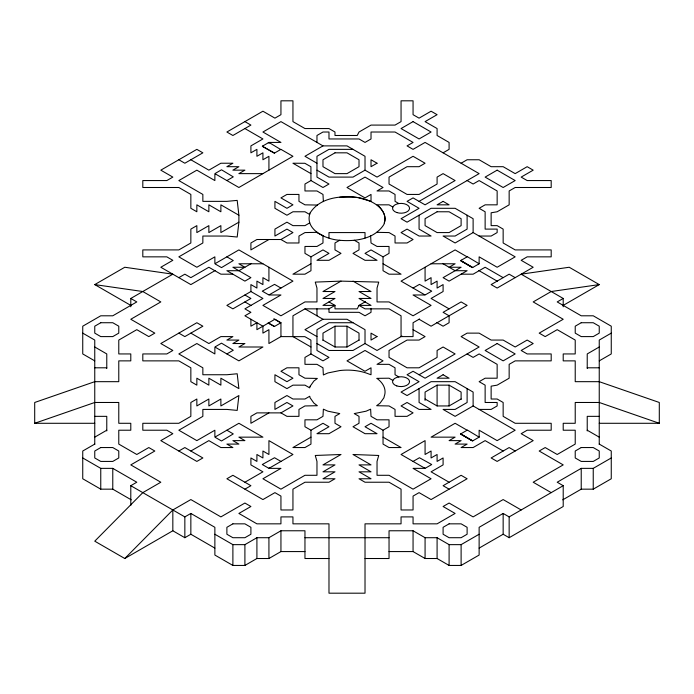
<?xml version="1.0" encoding="UTF-8"?>
<svg xmlns="http://www.w3.org/2000/svg" width="694" height="694" viewBox="0 0 694 694"><rect width="100%" height="100%" fill="white"/><g stroke="black" fill="none" stroke-linecap="round" stroke-linejoin="round"><path stroke-width="1.04" d="M262.922 145.887L262.922 146.608L274.295 153.192L280.931 149.357L292.946 156.289L238.892 187.493L214.871 173.63L214.871 180.561L196.853 170.16L178.835 180.561L202.856 194.433L202.856 201.364L226.877 201.364L237.192 200.384L238.892 215.235L238.892 222.175L237.192 237.027L226.877 236.047L202.856 236.047L202.856 242.978L178.835 256.849L196.853 267.251L214.871 256.849L214.871 263.781L238.892 249.909L286.943 277.652L292.946 281.122L268.925 294.985L280.94 294.985L262.922 305.386L280.94 315.796L304.961 301.925L316.967 301.925L316.967 288.053L315.267 282.102L340.997 281.122L378.733 282.102L377.033 288.053L377.033 301.925L389.039 301.925L413.06 315.796L431.078 305.386L413.06 294.985L425.075 294.985L401.054 281.122L455.108 249.909L467.114 256.849M384.268 222.887C387.209 215.912 381.648 208.495 377.033 204.834L389.039 204.834L392.847 207.038M130.793 306.783L130.793 298.455L172.832 274.182L124.79 267.251L94.757 284.592L142.808 291.523L160.817 301.925L130.793 319.266L154.814 333.129L148.811 336.599L136.796 329.667L118.778 340.069L118.778 353.94L130.793 353.94L130.793 360.871L118.778 360.871L118.778 381.674L94.757 381.674L34.7 402.477L34.7 423.288L94.757 402.477L118.778 402.477L118.778 423.288L130.793 423.288L130.793 430.219L118.778 430.219L118.778 444.091L136.796 454.492L148.811 447.552L154.814 451.022L130.793 464.893L160.817 482.226L142.808 492.636L94.757 541.173L124.79 558.514L172.832 509.969L190.85 499.567L220.883 516.9L244.904 503.037L250.907 506.499L238.892 513.439L256.91 523.84L280.94 523.84L280.94 516.9L292.946 516.9L292.946 523.84L328.982 523.84L328.982 593.188L365.018 593.188L365.018 523.84L401.054 523.84L401.054 516.9L413.06 516.9L413.06 523.84L437.09 523.84L455.108 513.439L443.093 506.499L449.096 503.037L473.117 516.9L503.15 499.567L521.168 509.969M226.886 180.561L233.271 176.875L221.507 169.796L215.504 173.266L215.504 173.994M419.072 201.364L455.108 180.561L443.093 173.63L437.09 177.1L437.09 184.031L419.072 194.433L407.057 194.433L389.039 184.031L389.039 177.1L407.057 166.69L419.072 166.69L425.075 163.229L413.06 156.289L377.033 177.1L365.018 170.16L365.018 156.289L347 145.887L322.979 145.887L304.961 156.289L316.967 163.229M238.892 222.175L220.883 232.577L220.883 225.637L208.868 232.577L208.868 225.637L196.853 232.577L196.853 225.637L190.85 229.107L190.85 242.978L178.835 249.909L142.808 249.909L142.808 256.849L166.829 256.849L172.832 260.311L160.817 267.251L190.85 284.592L215.244 270.504M353.003 149.357L328.982 149.357L316.967 156.289L316.967 177.1L328.982 184.031L322.979 187.501L310.964 180.561L304.961 184.031L304.961 190.963L316.967 190.963L322.979 194.433L323.369 201.598M178.835 277.652L184.847 274.182L190.85 277.652L208.868 267.251L220.883 274.182L232.889 274.182M365.018 170.16L353.003 177.1L328.982 177.1L316.967 170.16M268.925 239.508L250.907 249.909L250.907 242.978L256.91 239.508L280.94 239.508L292.946 232.577L286.943 229.107L274.928 236.038L274.928 229.107L286.943 222.175L292.946 225.637L304.961 225.637L309.732 222.887M251.506 263.434L238.892 270.721L226.886 270.712L244.904 281.122L250.907 277.652L232.889 267.251L244.904 267.251L238.892 263.781L262.922 263.781M443.093 152.827L449.096 149.357L449.096 142.426L437.09 135.486L437.09 128.555L425.075 121.615L437.09 114.683L431.078 111.213L419.072 118.153L413.06 114.683L413.06 100.812L401.054 100.812L401.054 121.615L395.042 125.085L371.021 125.085L359.015 132.016L357.237 135.486L334.985 135.486L334.985 132.016L328.982 128.555L304.961 128.555L292.946 121.615L292.946 100.812L280.94 100.812L280.94 114.683L274.928 118.153L262.922 111.213L226.886 132.016L232.889 135.486L250.907 125.085L244.904 121.615M280.94 239.508L286.943 242.978L298.958 242.978L298.958 236.038L304.961 232.577L317.366 232.343M316.967 232.577L323.369 235.813M461.111 163.229L467.114 159.759L479.129 159.759L491.135 166.69L503.15 166.69L515.165 173.63L527.171 166.69L533.183 170.16L521.168 177.1L527.171 180.561L551.192 180.561L551.192 187.501L515.165 187.501L509.153 190.963L509.153 204.834L497.147 211.774L491.135 212.789L491.135 225.637L497.147 225.637L503.15 229.107L503.15 242.978L515.165 249.909L551.192 249.909L551.192 256.849L527.171 256.849L521.168 260.311L533.183 267.251L497.147 288.053L491.135 284.583L509.153 274.182L515.165 277.652M251.211 291.35L226.886 305.395L232.889 308.856L250.907 298.455L244.904 294.993M322.979 236.038L322.979 242.978L316.967 246.448L304.961 246.448L304.961 253.379L310.964 256.849L322.979 249.909L328.982 253.379L316.967 260.311L328.982 260.311L340.997 253.379L334.985 249.909L334.985 242.978L339.765 240.219M310.964 263.781L292.946 274.182L304.961 274.182L310.964 270.712L310.964 256.849M340.997 281.122L322.979 291.523L334.985 291.523L322.979 298.455L334.985 298.455L322.97 305.395L334.985 305.395L334.985 308.856L357.237 308.856L359.015 305.395L365.478 301.656M354.235 240.219L359.015 242.978L359.015 249.909L353.003 253.379L365.018 260.311L377.033 260.311L365.018 253.379L371.021 249.909L383.036 256.849L389.039 253.379L389.039 246.448L377.033 246.448L371.021 242.978L370.631 235.813M226.886 353.931L233.271 350.244L221.507 343.166L215.504 346.636L215.504 347.364M250.907 319.266L250.907 326.197L256.91 322.727L256.91 329.667L274.928 319.257L280.94 322.727L274.295 326.562L268.17 323.022M328.982 301.925L334.985 305.395L328.982 308.856L304.961 308.856L292.946 315.796L292.946 336.599L310.964 347L310.964 353.94L322.979 360.871L328.982 357.401L316.967 350.47L316.967 329.667L328.982 322.727L353.003 322.727M94.757 437.151L106.772 430.219M94.757 444.091L82.742 451.022L82.742 478.765L100.76 489.166L112.775 489.166L131.253 499.836M281.538 336.252L268.925 343.53L268.925 329.667L262.922 333.129L262.922 326.197L244.904 315.796L250.907 312.326L244.904 308.856L262.922 298.455L250.907 291.523L250.907 284.583L256.91 288.053L256.91 281.122L262.922 284.583L262.922 277.652L268.925 281.122L268.925 267.251M401.973 336.07L377.033 350.47L365.018 343.53L365.018 329.667L347 319.266L322.979 319.266L304.961 329.667L316.967 336.599M460.729 260.536L472.493 267.615L479.129 263.781L479.129 256.849L497.147 267.251L515.165 256.849L473.117 232.577L455.108 242.978L443.093 236.038L455.108 236.038L467.114 229.107L467.114 215.235M359.015 340.416L359.015 333.129L347 326.197L334.985 326.197L322.979 333.129L322.979 340.416M413.069 288.053L419.454 284.367L431.711 291.159L425.708 294.62L424.442 294.62M310.964 353.94L304.961 357.401L304.961 364.341L316.967 364.341L322.979 367.803L323.369 374.968L327.889 372.964L339.765 370.561A37.65 21.731 0 0 1 369.295 374.161L371.021 374.743L371.021 367.803L365.018 371.273L347 360.871L365.018 350.47L383.036 360.871L377.033 364.341L389.039 364.341L395.042 367.803L395.042 374.743L398.85 376.937M322.979 340.069L334.985 347L347 347L359.015 340.069M178.835 451.022L184.847 447.552L202.865 457.962L196.853 461.423L160.817 440.621L172.832 433.689L166.829 430.219L142.808 430.219L142.808 423.288L178.835 423.288L190.85 416.348L190.85 402.485L196.853 399.015L196.853 405.947L208.868 399.015L208.868 405.947L220.883 399.015L220.883 405.947L238.892 395.545L237.192 410.397L226.877 409.417L202.856 409.417L202.856 416.348L178.835 430.219L196.853 440.621L214.871 430.219L214.871 437.151L238.892 423.288L262.922 437.151L238.892 437.151L244.904 440.621L232.889 440.621L238.892 444.091L226.886 444.091L232.889 447.552L220.883 447.552L208.868 440.621L190.85 451.022M365.018 343.53L353.003 350.47L328.982 350.47L316.967 343.53M130.793 505.458L130.793 485.696L136.796 482.226L112.775 468.363L100.76 468.363L82.742 457.962M419.532 318.997L413.06 322.727L413.06 336.599L401.054 336.599L401.054 315.796L389.039 308.856L365.018 308.856L359.015 305.395L371.03 305.395L359.015 298.455L371.021 298.455L359.015 291.523L371.021 291.523L353.003 281.122M268.925 412.878L250.907 423.288L250.907 416.348L256.91 412.878L280.94 412.878L292.946 405.947L286.943 402.477L274.928 409.417L274.928 402.477L286.943 395.545L292.946 399.015L304.961 399.015L309.732 396.257L310.079 397.792L313.896 403.11L317.366 405.721L304.961 405.947L298.958 409.417L298.958 416.348L286.943 416.348L280.94 412.878M310.964 430.219L322.979 423.288L328.982 426.749L316.967 433.689L328.982 433.689L340.997 426.749L334.985 423.288L334.985 416.348L339.765 413.589L327.889 411.186L323.369 409.182L322.979 416.348L316.967 419.818L304.961 419.818L304.961 426.749L310.964 430.219L310.964 444.091L304.961 447.552L292.946 447.552L310.964 437.151M419.072 374.743L455.108 353.94L443.093 347L437.09 350.47L437.09 357.401L419.072 367.803L407.057 367.803L389.039 357.401L389.039 350.47L407.057 340.069L419.072 340.069L425.075 336.599L413.06 329.667M130.793 485.696L184.847 516.9L190.85 513.439L214.871 527.31L214.871 555.044L232.889 565.445L244.904 565.445L256.91 558.514L268.925 558.514L280.94 551.574L304.961 551.574M244.904 482.226L262.922 471.825L250.907 464.893L250.907 457.962L256.91 461.423L256.91 454.492L262.922 457.962L262.922 451.022L268.925 454.492L268.925 440.621L292.946 454.492L268.925 468.363L280.94 468.363L262.922 478.765L280.94 489.166L304.961 475.295L316.967 475.295L316.967 461.423L315.267 455.472L340.997 454.492L322.979 464.893L334.985 464.893L322.979 471.825L334.985 471.825L322.97 478.765L334.985 478.765L328.982 482.235L304.961 482.226L292.946 489.166L292.946 509.969L280.94 509.969L280.94 496.097L274.928 492.636L262.922 499.567L226.886 478.765L232.889 475.295L250.907 485.696L244.904 489.166M563.207 306.783L563.207 298.455L557.204 301.925L581.225 315.796L593.24 315.796L611.258 326.197L611.258 353.94L599.243 360.871M124.79 558.514L172.832 530.771L184.847 537.711L190.85 534.241L214.871 548.113M563.207 305.395L599.243 284.592L569.21 267.251L521.168 274.182L563.207 298.455M461.111 399.362L461.111 392.075L449.096 385.144L437.09 385.144L425.075 392.075L425.075 400.403M383.036 430.219L389.039 426.749L389.039 419.818L377.033 419.818L371.021 416.348L370.631 409.182L366.111 411.186L354.235 413.589L359.015 416.348L359.015 423.288L353.003 426.749L365.018 433.689L377.033 433.689L365.018 426.749L371.021 423.288L383.036 430.219L383.036 444.091L389.039 447.552L401.054 447.552L383.036 437.151M425.075 399.015L437.09 405.947L449.096 405.947L461.111 399.015M460.729 433.906L472.493 440.985L479.129 437.151L479.129 430.219L497.147 440.621L515.165 430.219L473.117 405.947L455.108 416.348L443.093 409.417L455.108 409.417L467.114 402.477L467.114 388.614M214.871 534.241L232.889 544.643L244.904 544.643L256.91 537.711L268.925 537.711L280.94 530.771L304.961 530.771L304.961 558.514L328.982 558.514M611.258 333.129L599.243 340.069L599.243 444.438M599.243 347L587.228 353.94L587.228 368.497M413.069 461.423L419.454 457.736L431.711 464.529L425.708 467.999L424.442 467.999M479.129 548.113L503.15 534.241L509.153 537.711L563.207 506.499L563.207 485.696L509.153 516.9L503.15 513.439L479.129 527.31L479.129 555.044L461.111 565.445L449.096 565.445L437.09 558.514L425.075 558.514L413.06 551.574L389.039 551.574M611.258 457.962L593.24 468.363L581.225 468.363L557.204 482.226L563.207 485.696M365.018 558.514L389.039 558.514L389.039 530.771L413.06 530.771L425.075 537.711L437.09 537.711L449.096 544.643L461.111 544.643L479.129 534.241M562.747 499.836L581.225 489.166L593.24 489.166L611.258 478.765L611.258 451.022L599.243 444.091M599.243 284.592L551.192 291.523L533.183 301.925L563.207 319.266L539.186 333.129L545.189 336.599L557.204 329.667L575.222 340.069L575.222 353.94L563.207 353.94L563.207 360.871L575.222 360.871L575.222 381.674L599.243 381.674L659.3 402.477L659.3 423.288L599.243 423.288M339.765 197.191L352.118 196.905L358.191 197.643L371.021 201.364L371.021 194.433L365.018 197.903L347 187.501L365.018 177.1L383.036 187.501L377.033 190.963L389.039 190.963L395.042 194.433L395.042 201.364L398.85 203.568M268.292 142.791L269.558 142.791L268.925 142.426L262.289 146.252L274.546 153.044M262.922 173.63L238.892 173.63L244.904 170.16L232.889 170.16L238.892 166.69L226.886 166.69L232.889 163.229L220.883 163.229L208.868 170.16L190.85 159.759M479.129 236.047L491.144 236.047L497.147 232.577L497.147 229.107L485.132 229.107L485.132 211.774L479.129 208.304L485.132 204.834L497.147 204.834L497.147 190.963L479.129 180.561L473.117 184.031L467.114 180.561M431.078 263.781L455.108 263.781L449.096 267.251L461.111 267.251L443.093 277.652L449.096 281.122L467.114 270.712L455.108 270.712L442.494 263.434M471.885 267.251L460.478 260.684L467.374 256.702L479.129 263.781L478.496 263.416L478.496 264.145M461.111 274.182L473.117 274.182L485.132 267.251L503.15 277.652M269.558 294.62L268.292 294.62L262.289 291.159L274.546 284.367L280.931 288.053M94.757 367.803L106.772 367.803M587.228 367.803L599.243 367.803M479.129 409.417L491.144 409.417L497.147 405.947L497.147 402.485L485.132 402.485L485.132 385.144L479.129 381.674L485.132 378.204L497.147 378.204L497.147 364.341L479.129 353.94L473.117 357.401L467.114 353.94M94.757 416.348L106.772 416.348L106.772 430.913M599.243 416.348L587.228 416.348L587.228 430.913M34.7 423.288L94.757 423.288M471.885 440.621L460.478 434.054L467.374 430.072L479.129 437.151L478.496 436.786L478.496 437.515M269.558 467.999L268.292 467.999L262.289 464.529L274.546 457.736L280.931 461.423M304.961 537.711L389.039 537.711M659.3 423.288L599.243 402.477L575.222 402.477L575.222 423.288L563.207 423.288L563.207 430.219L575.222 430.219L575.222 444.091L557.204 454.492L545.189 447.552L539.186 451.022L563.207 464.893L533.183 482.226L551.192 492.636M268.283 322.944L274.546 326.414M322.979 145.887L280.94 121.615L262.922 132.016L280.94 142.426L268.925 142.426L280.68 149.505M244.904 128.555L262.922 138.956L250.907 145.887L250.907 152.827L256.91 149.357L256.91 156.289L262.922 152.827L262.922 159.759L268.925 156.289L268.925 170.16M310.964 173.63L292.946 163.229L304.857 163.29L310.912 166.725L310.964 180.561M478.756 270.504L497.52 281.339M472.744 267.468L461.363 260.901L461.363 260.172M376.634 232.343L389.039 232.577L395.042 236.038L395.042 242.978L407.057 242.978L413.06 239.508L401.054 232.577L407.057 229.107L419.072 236.038L431.078 236.038L419.072 229.107L419.072 215.235M317.366 205.06L304.961 204.834L298.958 201.364L298.958 194.433L286.943 194.433L280.94 197.903L292.946 204.834L286.943 208.304L274.928 201.364L274.928 208.304L286.943 215.235L292.946 211.774L304.961 211.774L309.732 214.524M383.036 263.781L401.054 274.182L389.039 274.182L383.036 270.712L383.036 256.849M449.096 308.856L431.078 298.455L443.093 291.523L443.093 284.583L437.09 288.053L437.09 281.122L431.078 284.583L431.078 277.652L425.075 281.122L425.075 267.251M178.835 159.759L184.847 163.229L202.865 152.827L196.853 149.357L160.817 170.16L172.832 177.1L166.829 180.561L142.808 180.561L142.808 187.501L178.835 187.501L190.85 194.433L190.85 208.304L196.853 211.765L196.853 204.834L208.868 211.774L208.868 204.834L220.883 211.774L220.883 204.834L238.892 215.235M436.786 322.554L443.093 326.197L449.096 322.727L449.096 315.796L443.093 312.326L461.111 301.925L467.114 305.386L431.078 326.197L419.072 319.257M587.228 430.219L599.243 437.151M226.886 256.849L233.271 260.536L221.507 267.615L215.504 264.145L215.504 263.416M304.961 308.856L322.979 319.266M392.847 380.407L389.039 378.204L376.781 378.351L378.039 379.21A37.65 21.731 0 0 1 384.268 396.257L383.921 397.792L380.104 403.11L376.634 405.721L389.039 405.947L395.042 409.417L395.042 416.348L407.057 416.348L413.06 412.878L401.054 405.947L407.057 402.477L419.072 409.417L431.078 409.417L419.072 402.477L419.072 388.614M515.165 451.022L509.153 447.552L491.135 457.962L497.147 461.423L533.183 440.621L521.168 433.689L527.171 430.219L551.192 430.219L551.192 423.288L515.165 423.288L503.15 416.348L503.15 402.485L497.147 399.015L491.135 399.015L491.135 386.168L497.147 385.144L509.153 378.204L509.153 364.341L515.165 360.871L551.192 360.871L551.192 353.94L527.171 353.94L521.168 350.47L533.183 343.53L527.171 340.069L515.165 347L503.15 340.069L491.135 340.069L479.129 333.129L467.114 333.129L461.111 336.599L479.129 347L425.075 378.204L413.06 371.273L407.057 374.743L419.072 381.674L401.054 392.075L407.057 395.545L431.078 381.674L455.108 381.674L473.117 392.075L473.117 405.947M244.904 301.925L251.211 305.568M467.114 430.219L455.108 423.288L431.078 437.151L455.108 437.151L449.096 440.621L461.111 440.621L455.108 444.091L467.114 444.091L461.111 447.552L473.117 447.552L485.132 440.621L503.15 451.022M472.744 440.837L461.363 434.271L461.363 433.542M130.793 298.455L136.796 301.925L112.775 315.796L100.76 315.796L82.742 326.197L82.742 353.94L94.757 360.871M190.85 333.129L208.868 343.53L220.883 336.599L232.889 336.599L226.886 340.069L238.892 340.069L232.889 343.53L244.904 343.53L238.892 347L262.922 347L238.892 360.871L214.871 347L214.871 353.94L196.853 343.53L178.835 353.94L202.856 367.803L202.856 374.743L226.877 374.743L237.192 373.762L238.892 388.614L220.883 378.204L220.883 385.144L208.868 378.204L208.868 385.144L196.853 378.204L196.853 385.144L190.85 381.674L190.85 367.803L178.835 360.871L142.808 360.871L142.808 353.94L166.829 353.94L172.832 350.47L160.817 343.53L196.853 322.727L202.865 326.197L184.847 336.599L178.835 333.129M449.096 482.226L431.078 471.825L443.093 464.893L443.093 457.962L437.09 461.423L437.09 454.492L431.078 457.962L431.078 451.022L425.075 454.492L425.075 440.621L401.054 454.492L425.075 468.363L413.06 468.363L431.078 478.765L413.06 489.166L389.039 475.295L377.033 475.295L377.033 461.423L378.733 455.472L353.003 454.492L371.021 464.893L359.015 464.893L371.021 471.825L359.015 471.825L371.03 478.765L359.015 478.765L365.018 482.235L389.039 482.226L401.054 489.166L401.054 509.969L413.06 509.969L413.06 496.097L419.072 492.636L431.078 499.567L467.114 478.765L461.111 475.295L443.093 485.696L449.096 489.166M94.757 284.592L130.793 305.395M82.742 333.129L94.757 340.069L94.757 444.438M94.757 347L106.772 353.94L106.772 368.497M226.886 430.219L233.271 433.906L221.507 440.985L215.504 437.515L215.504 436.786M273.818 318.746L280.68 322.875M310.964 347L310.912 340.095L304.857 336.659L280.94 336.599L280.94 322.727M593.24 468.363L593.24 489.166M581.225 468.363L581.225 489.166M509.153 516.9L509.153 537.711M503.15 513.439L503.15 534.241M473.117 232.577L473.117 218.705L455.108 208.304L431.078 208.304L407.057 222.175L401.054 218.705L419.072 208.304L407.057 201.364L413.06 197.903L425.075 204.834L479.129 173.63L425.075 142.426L413.06 149.357L407.057 145.887L413.06 142.426L395.042 132.016L371.021 132.016L371.021 138.956L365.018 142.426L359.015 138.956L328.982 138.956L328.982 132.016L322.97 132.016L316.967 135.486L316.967 142.417M461.111 544.643L461.111 565.445M449.096 385.144L449.096 405.947M449.096 544.643L449.096 565.445M437.09 385.144L437.09 405.947M437.09 537.711L437.09 558.514M425.075 537.711L425.075 558.514M413.06 530.771L413.06 551.574M371.021 308.362L371.021 312.326L365.018 315.796L359.015 312.326L328.982 312.326L328.982 308.362M365.018 237.999L365.018 232.577L328.982 232.577L328.982 237.999M347 326.197L347 347M334.985 326.197L334.985 347M316.967 308.856L316.967 315.796M280.94 530.771L280.94 551.574M268.925 537.711L268.925 558.514M256.91 537.711L256.91 558.514M244.904 544.643L244.904 565.445M232.889 544.643L232.889 565.445M190.85 513.439L190.85 534.241M184.847 516.9L184.847 537.711M172.832 509.969L172.832 530.771M112.775 468.363L112.775 489.166M100.76 468.363L100.76 489.166M310.079 212.997C304.388 228.994 324.159 238.398 337.111 240.02C353.558 241.963 374.352 239.76 383.921 224.414C389.612 208.417 369.841 199.013 356.889 197.391C340.442 195.448 319.648 197.651 310.079 212.997M310.079 386.367L309.732 387.894L304.961 385.144L292.946 385.144L286.943 388.614L274.928 381.674L274.928 374.743L286.943 381.674L292.946 378.204L280.94 371.273L286.943 367.803L298.958 367.803L298.958 374.743L304.961 378.204L317.366 378.438L313.896 381.041L310.079 386.367M334.985 152.827L322.979 159.759L322.979 166.69L334.985 173.63L347 173.63L359.015 166.69L359.015 159.759L347 152.827L334.985 152.827M413.06 121.615L401.054 128.555L419.072 138.956L431.078 132.016L413.06 121.615M100.76 322.727L94.757 326.197L94.757 333.129L100.76 336.599L112.775 336.599L118.778 333.129L118.778 326.197L112.775 322.727L100.76 322.727M377.033 163.229L371.021 166.69L371.021 159.759L377.033 163.229M443.093 201.364L437.09 204.834L449.096 204.834L443.093 201.364M497.147 170.16L485.132 177.1L503.15 187.501L515.165 180.561L497.147 170.16M437.09 211.774L425.075 218.705L425.075 225.637L437.09 232.577L449.096 232.577L461.111 225.637L461.111 218.705L449.096 211.774L437.09 211.774M100.76 447.552L94.757 451.022L94.757 457.962L100.76 461.423L112.775 461.423L118.778 457.962L118.778 451.022L112.775 447.552L100.76 447.552M377.033 336.599L371.021 340.069L371.021 333.129L377.033 336.599M443.093 374.743L437.09 378.204L449.096 378.204L443.093 374.743M497.147 343.53L485.132 350.47L503.15 360.871L515.165 353.94L497.147 343.53M232.889 523.84L226.886 527.31L226.886 534.241L232.889 537.711L244.904 537.711L250.907 534.241L250.907 527.31L244.904 523.84L232.889 523.84M581.225 322.727L575.222 326.197L575.222 333.129L581.225 336.599L593.24 336.599L599.243 333.129L599.243 326.197L593.24 322.727L581.225 322.727M449.096 523.84L443.093 527.31L443.093 534.241L449.096 537.711L461.111 537.711L467.114 534.241L467.114 527.31L461.111 523.84L449.096 523.84M581.225 447.552L575.222 451.022L575.222 457.962L581.225 461.423L593.24 461.423L599.243 457.962L599.243 451.022L593.24 447.552L581.225 447.552M396.803 385.925A8.493 4.901 0 0 0 409.547 381.674A8.493 4.901 0 0 0 396.803 377.432A8.493 4.901 0 0 0 396.803 385.925M396.803 212.546A8.493 4.901 0 0 0 409.547 208.304A8.493 4.901 0 0 0 396.803 204.053A8.493 4.901 0 0 0 396.803 212.546"/></g></svg>
